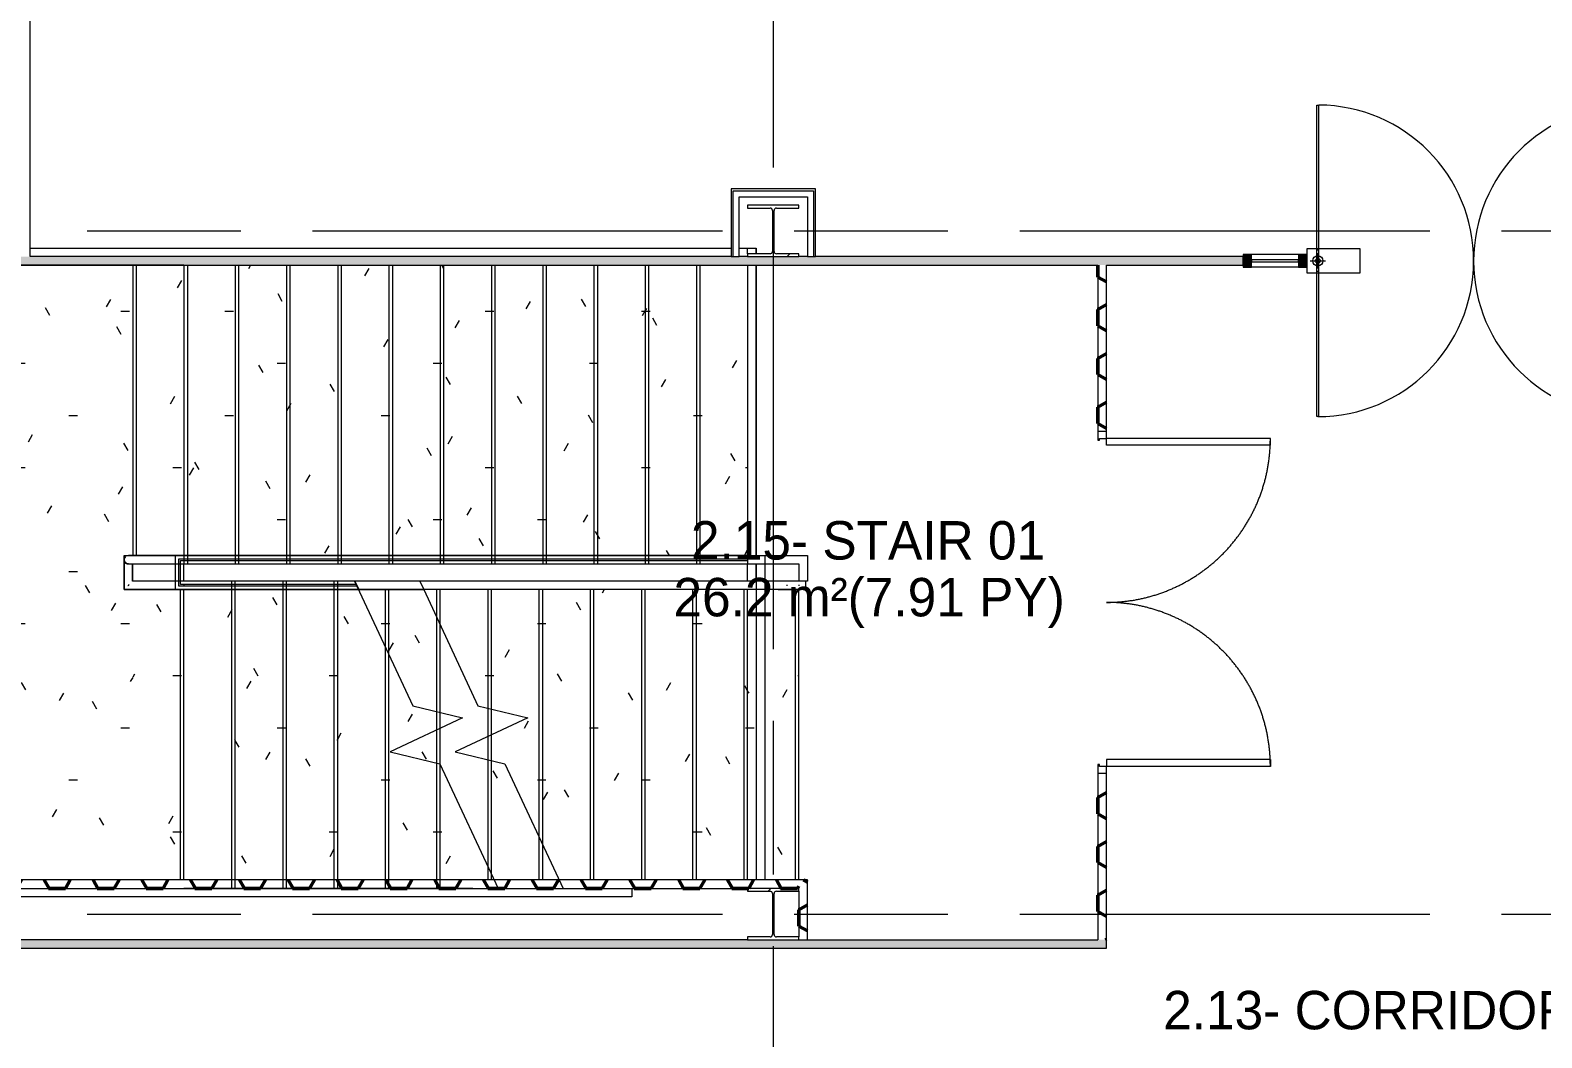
# Model space of a CAD drawing. Header units: millimetres. Extents: x -76261 to 649593, y -304265 to 60256.
# Drawn here: x 85350 to 94199, y -11324 to -5425 of the extents above; entities that cross this region are included whole.
import ezdxf

# ---------------------------------------------------------------- set-up
doc = ezdxf.new("R2010")
doc.units = ezdxf.units.MM
doc.header["$LTSCALE"] = 2000
doc.header["$MEASUREMENT"] = 0
for name, pattern in [('Centre', [6.9, 4, -0.7, 1.5, -0.7]), ('Dash', [6, 3, -3]), ('Hidden 1_0mm', [1.6, 1, -0.6]), ('Overhead', [3.96875, 2.38125, -1.5875])]:
    doc.linetypes.add(name, pattern=pattern)
doc.layers.get('0').update_dxf_attribs({"linetype": 'CONTINUOUS'})
for name, color, linetype, lineweight in [('A-AREA-IDEN', 8, 'CONTINUOUS', 15), ('A-DETL-GENF', 8, 'CONTINUOUS', 15), ('A-DETL-GENF-HDLN', 8, 'Dash', 15), ('A-DETL-MBND', 8, 'CONTINUOUS', 15), ('A-DOOR', 8, 'CONTINUOUS', 15), ('A-FLOR', 8, 'CONTINUOUS', 15), ('A-FLOR-HRAL', 8, 'CONTINUOUS', 15), ('A-FLOR-HRAL-MBND', 8, 'Overhead', 15), ('A-GENM', 8, 'CONTINUOUS', 15), ('A-GLAZ-CURT', 8, 'CONTINUOUS', 15), ('A-GLAZ-CWMG', 8, 'CONTINUOUS', 15), ('A-WALL', 8, 'CONTINUOUS', 15), ('A-WALL-PATT', 8, 'CONTINUOUS', 50), ('I-WALL', 8, 'CONTINUOUS', 15), ('S-COLS', 8, 'CONTINUOUS', 15), ('S-GRID', 14, 'CONTINUOUS', 15), ('S-STRS', 8, 'CONTINUOUS', 15), ('S-STRS-MBND', 8, 'Hidden 1_0mm', 15)]:
    doc.layers.add(name, color=color, linetype=linetype, lineweight=lineweight)
doc.styles.add('.VnArial Narrow_B', font='Vnarianb_0.ttf', dxfattribs={"height": 225})
pattern_1 = [(0, (150192.53, 42001.64), (1219.2, 304.8), [50.292, -864.108, 50.292, -864.108, -4876.8]), (0, (150192.53, 42001.64), (1219.2, 304.8), [-1828.8, 50.292, -1778.508, 50.292, -864.108, -2133.6]), (0, (150192.53, 42001.64), (1219.2, 304.8), [-4572, 50.292, -559.308, 50.292, -1473.708]), (120, (150649.73, 42154.04), (-873.5645, 903.4582), [50.292, -864.108, 50.292, -864.108, -4876.8]), (120, (150649.73, 42154.04), (-873.5645, 903.4582), [-1828.8, 50.292, -1778.508, 50.292, -864.108, -2133.6]), (120, (150649.73, 42154.04), (-873.5645, 903.4582), [-4572, 50.292, -559.308, 50.292, -1473.708]), (240, (150802.13, 42763.64), (-345.6355, -1208.2582), [50.292, -864.108, 50.292, -864.108, -4876.8]), (240, (150802.13, 42763.64), (-345.6355, -1208.2582), [-1828.8, 50.292, -1778.508, 50.292, -864.108, -2133.6]), (240, (150802.13, 42763.64), (-345.6355, -1208.2582), [-4572, 50.292, -559.308, 50.292, -1473.708])]

# ---------------------------------------------------------------- blocks, each defined once
blk = doc.blocks.new('AD_UK Beams-Column - SC1-300_300_10_16-V28-2nd FLOOR PLAN')
at = {"layer": 'S-COLS'}
h = blk.add_hatch(dxfattribs=at)
h.set_pattern_fill('FP_68', color=256, style=0, pattern_type=2)
h.set_pattern_definition([(45, (60492.53, 52601.64), (-371.231, 371.231), []), (45, (60492.53, 53164.14), (-371.231, 371.231), [])])
h.paths.add_polyline_path([(-150, -150), (150, -150), (150, -134), (19, -134), (9.1, -129.9), (5, -120), (5, 120), (9.1, 129.9), (19, 134), (150, 134), (150, 150), (-150, 150), (-150, 134), (-19, 134), (-9.1, 129.9), (-5, 120), (-5, -120), (-9.1, -129.9), (-19, -134), (-150, -134)], flags=0)
for p, q in [((150, 150), (-150, 150)), ((-150, 150), (-150, 134)), ((-150, 134), (-19, 134)), ((-5, 120), (-5, -120)), ((5, -120), (5, 120)), ((19, 134), (150, 134)), ((150, 134), (150, 150)), ((-19, -134), (-150, -134)), ((-150, -134), (-150, -150)), ((-150, -150), (150, -150)), ((150, -134), (19, -134)), ((150, -150), (150, -134))]:
    blk.add_line(p, q, dxfattribs=at)
for centre, start, end in [((-19, 120), 0, 90), ((19, 120), 90, 180), ((-19, -120), 270, 0), ((19, -120), 180, 270)]:
    blk.add_arc(centre, 14, start, end, dxfattribs=at)
blk = doc.blocks.new('AD_UK Beams-Column - SC1-300_300_10_16-V29-2nd FLOOR PLAN')
at = {"layer": 'S-COLS'}
h = blk.add_hatch(dxfattribs=at)
h.set_pattern_fill('FP_69', color=256, style=0, pattern_type=2)
h.set_pattern_definition([(45, (60492.53, 48601.64), (-371.231, 371.231), []), (45, (60492.53, 49164.14), (-371.231, 371.231), [])])
h.paths.add_polyline_path([(-150, -150), (150, -150), (150, -134), (19, -134), (9.1, -129.9), (5, -120), (5, 120), (9.1, 129.9), (19, 134), (150, 134), (150, 150), (-150, 150), (-150, 134), (-19, 134), (-9.1, 129.9), (-5, 120), (-5, -120), (-9.1, -129.9), (-19, -134), (-150, -134)], flags=0)
for p, q in [((150, 150), (-150, 150)), ((-150, 150), (-150, 134)), ((-150, 134), (-19, 134)), ((-5, 120), (-5, -120)), ((5, -120), (5, 120)), ((19, 134), (150, 134)), ((150, 134), (150, 150)), ((-19, -134), (-150, -134)), ((-150, -134), (-150, -150)), ((-150, -150), (150, -150)), ((150, -134), (19, -134)), ((150, -150), (150, -134))]:
    blk.add_line(p, q, dxfattribs=at)
for centre, start, end in [((-19, 120), 0, 90), ((19, 120), 90, 180), ((-19, -120), 270, 0), ((19, -120), 180, 270)]:
    blk.add_arc(centre, 14, start, end, dxfattribs=at)
blk = doc.blocks.new('LS-Office-S_rvt-1-2nd FLOOR PLAN')
at = {"layer": 'A-FLOR'}
for p, q in [((-64842.5, -48701.6), (-60739.5, -48701.6)), ((-60692.5, -48701.6), (-60592.5, -48701.6)), ((-60592.5, -48701.6), (-60592.5, -48735.6)), ((-60592.5, -48801.6), (-60592.5, -50501.2)), ((-60592.5, -50551.2), (-60592.5, -50651.6)), ((-61319.8, -52451.6), (-61319.8, -52501.6)), ((-61319.8, -52501.6), (-65692.5, -52501.6))]:
    blk.add_line(p, q, dxfattribs=at)
for name, p in [('AD_UK Beams-Column - SC1-300_300_10_16-V29-2nd FLOOR PLAN', (-60492.5, -48601.6)), ('AD_UK Beams-Column - SC1-300_300_10_16-V28-2nd FLOOR PLAN', (-60492.5, -52601.6))]:
    blk.add_blockref(name, p)
blk = doc.blocks.new('Top Rail Type - Top Rail_Internal_-10633608-2nd FLOOR PLAN')
at = {"layer": 'A-FLOR-HRAL'}
for p, q in [((-64292.9, -50526.2), (-64292.9, -50702)), ((-60935.6, -50501.2), (-64267.9, -50501.2)), ((-60642.5, -50501.2), (-60935.6, -50501.2)), ((-60642.5, -50523.9), (-60642.5, -50528.6)), ((-64267.9, -50551.2), (-60935.6, -50551.2)), ((-64242.9, -50652), (-64242.9, -50551.2)), ((-60935.6, -50551.2), (-60642.5, -50551.2)), ((-64292.9, -50702), (-63949.5, -50702)), ((-63949.5, -50652), (-64242.9, -50652)), ((-62562, -50652), (-63949.5, -50652)), ((-63949.5, -50702), (-62538.7, -50702))]:
    blk.add_line(p, q, dxfattribs=at)
at = {"layer": 'A-FLOR-HRAL', "flags": 128}
for points in [[(-64285.6, -50508.6), (-64289.6, -50513.7), (-64292.1, -50519.8), (-64292.9, -50526.2)], [(-64267.9, -50551.2), (-64274.4, -50550.4), (-64280.4, -50547.9), (-64285.6, -50543.9), (-64289.6, -50538.7), (-64292.1, -50532.7), (-64292.9, -50526.2), (-64292.1, -50519.8), (-64289.6, -50513.7), (-64285.6, -50508.6)], [(-64292.9, -50526.2), (-64292.1, -50532.7), (-64289.6, -50538.7), (-64285.6, -50543.9), (-64280.4, -50547.9), (-64274.4, -50550.4), (-64267.9, -50551.2)]]:
    blk.add_lwpolyline(points, dxfattribs=at)
at = {"layer": 'A-FLOR-HRAL'}
blk.add_open_spline([(-60942.5, -50528.2), (-60942.5, -50527.6), (-60942.5, -50526.2), (-60942.5, -50524.9), (-60942.5, -50524.2)], degree=3, dxfattribs=at)
for points, knots in [([(-64264.2, -50673.3), (-64264.3, -50673.4), (-64265, -50674.1), (-64266.3, -50675.4), (-64267.9, -50677), (-64269.2, -50678.4), (-64270, -50679.1), (-64270.3, -50679.4)], [0.45204713, 0.45204713, 0.45204713, 0.45204713, 0.45833333, 0.47916667, 0.5, 0.52083333, 0.5298173, 0.5298173, 0.5298173, 0.5298173]), ([(-63942.6, -50673.3), (-63942.6, -50674.5), (-63942.5, -50676.5), (-63942.5, -50678.4), (-63942.6, -50679)], [0.45204713, 0.45204713, 0.45204713, 0.45204713, 0.5, 0.52556813, 0.52556813, 0.52556813, 0.52556813])]:
    blk.add_open_spline(points, degree=3, knots=knots, dxfattribs=at)
blk = doc.blocks.new('Top Rail Type - Top Rail_Internal_-V3-2nd FLOOR PLAN')
at = {"layer": 'A-FLOR-HRAL'}
for p, q in [((-64292.9, -50501.2), (-60942.5, -50501.2)), ((-64292.9, -50702), (-64292.9, -50501.2)), ((-60942.5, -50501.2), (-60292.1, -50501.2)), ((-60292.1, -50501.2), (-60292.1, -50651.6)), ((-64242.9, -50551.2), (-60942.5, -50551.2)), ((-64242.9, -50652), (-64242.9, -50551.2)), ((-60942.5, -50551.2), (-60342.1, -50551.2)), ((-60342.1, -50551.2), (-60342.1, -50651.6)), ((-63942.5, -50702), (-64292.9, -50702)), ((-63942.5, -50652), (-64242.9, -50652)), ((-62562, -50652), (-63942.5, -50652)), ((-62538.7, -50702), (-63942.5, -50702)), ((-60292.1, -50651.6), (-60342.1, -50651.6))]:
    blk.add_line(p, q, dxfattribs=at)
blk = doc.blocks.new('Railing - Railing-10634805-2nd FLOOR PLAN')
at = {"layer": 'A-FLOR-HRAL-MBND'}
for p, q in [((-63972.4, -50521.7), (-60942.5, -50521.7)), ((-63972.4, -50681.5), (-63972.4, -50521.7)), ((-63972.4, -50521.7), (-60942.5, -50521.7)), ((-63972.4, -50681.5), (-63972.4, -50521.7)), ((-63972.4, -50521.7), (-60942.5, -50521.7)), ((-63972.4, -50681.5), (-63972.4, -50521.7)), ((-63972.4, -50521.7), (-60942.5, -50521.7)), ((-63972.4, -50681.5), (-63972.4, -50521.7)), ((-60942.5, -50521.7), (-60642.5, -50521.7)), ((-60942.5, -50521.7), (-60642.5, -50521.7)), ((-60942.5, -50521.7), (-60642.5, -50521.7)), ((-60942.5, -50521.7), (-60642.5, -50521.7)), ((-60642.5, -50521.7), (-60642.5, -50530.7)), ((-60642.5, -50521.7), (-60642.5, -50530.7)), ((-60642.5, -50521.7), (-60642.5, -50530.7)), ((-60642.5, -50521.7), (-60642.5, -50530.7)), ((-63963.4, -50530.7), (-60942.5, -50530.7)), ((-63963.4, -50672.5), (-63963.4, -50530.7)), ((-63963.4, -50530.7), (-60942.5, -50530.7)), ((-63963.4, -50672.5), (-63963.4, -50530.7)), ((-63963.4, -50530.7), (-60942.5, -50530.7)), ((-63963.4, -50672.5), (-63963.4, -50530.7)), ((-63963.4, -50530.7), (-60942.5, -50530.7)), ((-63963.4, -50672.5), (-63963.4, -50530.7)), ((-60942.5, -50530.7), (-60642.5, -50530.7)), ((-60942.5, -50530.7), (-60642.5, -50530.7)), ((-60942.5, -50530.7), (-60642.5, -50530.7)), ((-60942.5, -50530.7), (-60642.5, -50530.7)), ((-63642.5, -50681.5), (-63972.4, -50681.5)), ((-63642.5, -50681.5), (-63972.4, -50681.5)), ((-63642.5, -50681.5), (-63972.4, -50681.5)), ((-63642.5, -50681.5), (-63972.4, -50681.5)), ((-63642.5, -50672.5), (-63963.4, -50672.5)), ((-63642.5, -50672.5), (-63963.4, -50672.5)), ((-63642.5, -50672.5), (-63963.4, -50672.5)), ((-63642.5, -50672.5), (-63963.4, -50672.5)), ((-62933.5, -50672.5), (-63642.5, -50672.5)), ((-62933.5, -50672.5), (-63642.5, -50672.5)), ((-62933.5, -50672.5), (-63642.5, -50672.5)), ((-62933.5, -50672.5), (-63642.5, -50672.5)), ((-62929.3, -50681.5), (-63642.5, -50681.5)), ((-62929.3, -50681.5), (-63642.5, -50681.5)), ((-62929.3, -50681.5), (-63642.5, -50681.5)), ((-62929.3, -50681.5), (-63642.5, -50681.5))]:
    blk.add_line(p, q, dxfattribs=at)
blk = doc.blocks.new('Top Rail Type - Top Rail_Internal_-10634832-2nd FLOOR PLAN')
at = {"layer": 'A-FLOR-HRAL'}
for p, q in [((-60342.5, -50652), (-60462.9, -50652)), ((-60462.9, -50702), (-60342.5, -50702))]:
    blk.add_line(p, q, dxfattribs=at)
at = {"layer": 'A-FLOR-HRAL', "flags": 128}
for points in [[(-60410.8, -50679.6), (-60410.8, -50674.4), (-60411.1, -50673.3)], [(-60342.5, -50673.3), (-60342.5, -50677), (-60342.5, -50679.1)]]:
    blk.add_lwpolyline(points, dxfattribs=at)
blk = doc.blocks.new('Top Rail Type - Top Rail_Internal_-V6-2nd FLOOR PLAN')
at = {"layer": 'A-FLOR-HRAL'}
for p, q in [((-63992.9, -50501.2), (-60942.5, -50501.2)), ((-63992.9, -50702), (-63992.9, -50501.2)), ((-60942.5, -50501.2), (-60542.1, -50501.2)), ((-60542.1, -50501.2), (-60542.1, -52401.6)), ((-63942.9, -50551.2), (-60942.5, -50551.2)), ((-63942.9, -50652), (-63942.9, -50551.2)), ((-60942.5, -50551.2), (-60592.1, -50551.2)), ((-60592.1, -50551.2), (-60592.1, -52401.6)), ((-63642.5, -50702), (-63992.9, -50702)), ((-63642.5, -50652), (-63942.9, -50652)), ((-62943, -50652), (-63642.5, -50652)), ((-62919.7, -50702), (-63642.5, -50702)), ((-62943, -50652), (-62919.7, -50702)), ((-62562, -50652), (-62538.7, -50702)), ((-60302.5, -50652), (-62562, -50652)), ((-60302.5, -50702), (-62538.7, -50702)), ((-60302.5, -50702), (-60302.5, -50652)), ((-60542.1, -52401.6), (-60592.1, -52401.6))]:
    blk.add_line(p, q, dxfattribs=at)
blk = doc.blocks.new('System Panel - Glazed-10752186-2nd FLOOR PLAN')
at = {"layer": 'A-GLAZ-CURT'}
for p, q in [((137.5, 5.2), (-137.5, 5.2)), ((-137.5, 5.2), (-137.5, -5.2)), ((137.5, -5.2), (137.5, 5.2)), ((-137.5, -5.2), (137.5, -5.2))]:
    blk.add_line(p, q, dxfattribs=at)
blk = doc.blocks.new('Family1 - 2000X1500-10848088-2nd FLOOR PLAN')
at = {"layer": 'A-DETL-GENF'}
for p, q in [((-917, 912), (-907, 912)), ((-917, -912), (-917, 912)), ((-907, -912), (-907, 912)), ((917, 912), (907, 912)), ((907, -912), (907, 912)), ((917, -912), (917, 912)), ((-975, 73), (-667, 73)), ((-975, -73), (-975, 73)), ((-957, 0), (-867, 0)), ((-907, 63), (-917, 63)), ((-912, -45), (-912, 45)), ((-667, 73), (-667, -73)), ((975, 73), (667, 73)), ((667, 73), (667, -73)), ((957, 0), (867, 0)), ((907, 63), (917, 63)), ((912, -45), (912, 45)), ((975, -73), (975, 73)), ((-667, -73), (-975, -73)), ((-907, -63), (-917, -63)), ((667, -73), (975, -73)), ((907, -63), (917, -63)), ((-912, -912), (-917, -912)), ((912, -912), (917, -912))]:
    blk.add_line(p, q, dxfattribs=at)
for centre, radius in [((-912, 0), 30), ((-912, 0), 15), ((912, 0), 30), ((912, 0), 15)]:
    blk.add_circle(centre, radius, dxfattribs=at)
for centre, start, end in [((-912, 0), 270, 89.68588), ((912, 0), 90.31412, 270)]:
    blk.add_arc(centre, 912, start, end, dxfattribs=at)
blk = doc.blocks.new('Rectangular Mullion - 52X100-10848087-2nd FLOOR PLAN')
at = {"layer": 'A-GLAZ-CWMG'}
for p, q in [((-57417.5, -48739.1), (-57692.5, -48739.1)), ((-57417.5, -48814.1), (-57692.5, -48814.1))]:
    blk.add_line(p, q, dxfattribs=at)
blk = doc.blocks.new('Rectangular Mullion - 52X100-10752126-2nd FLOOR PLAN')
at = {"layer": 'A-GLAZ-CWMG'}
blk.add_hatch(color=256, dxfattribs=at).paths.add_polyline_path([(-50, 37.5), (-50, -37.5), (0, -37.5), (0, 37.5)], flags=0)
for p, q in [((0, 37.5), (-50, 37.5)), ((-50, 37.5), (-50, -37.5)), ((0, -37.5), (0, 37.5)), ((-50, -37.5), (0, -37.5))]:
    blk.add_line(p, q, dxfattribs=at)
blk = doc.blocks.new('Rectangular Mullion - 52X100-10752111-2nd FLOOR PLAN')
at = {"layer": 'A-GLAZ-CWMG'}
blk.add_hatch(color=256, dxfattribs=at).paths.add_polyline_path([(25, 37.5), (25, -37.5), (-25, -37.5), (-25, 37.5)], flags=0)
for p, q in [((-25, 37.5), (25, 37.5)), ((-25, -37.5), (-25, 37.5)), ((25, 37.5), (25, -37.5)), ((25, -37.5), (-25, -37.5))]:
    blk.add_line(p, q, dxfattribs=at)
blk = doc.blocks.new('SD-2 CANH - FSD 2000X2200-10965636-2nd FLOOR PLAN')
at = {"layer": 'A-DETL-GENF'}
for p, q in [((-681, 985), (-721, 985)), ((-721, 985), (-721, 25)), ((-681, 985), (-681, 25)), ((1159, 985), (1199, 985)), ((1159, 985), (1159, 25)), ((1199, 985), (1199, 25)), ((-681, 25), (-721, 25)), ((1159, 25), (1199, 25))]:
    blk.add_line(p, q, dxfattribs=at)
at = {"layer": 'A-DETL-GENF-HDLN'}
for centre, start, end in [((-721, 25), 0, 90), ((1199, 25), 90, 180)]:
    blk.add_arc(centre, 960, start, end, dxfattribs=at)
at = {"layer": 'A-DOOR'}
for p, q in [((-721, 25), (-761, 25)), ((-761, 25), (-761, -25)), ((-721, -15), (-721, 25)), ((1239, 25), (1199, 25)), ((1199, 25), (1199, -15)), ((1239, -25), (1239, 25)), ((-761, -25), (-711, -25)), ((-711, -15), (-721, -15)), ((-711, -25), (-711, -15)), ((1199, -15), (1189, -15)), ((1189, -15), (1189, -25)), ((1189, -25), (1239, -25))]:
    blk.add_line(p, q, dxfattribs=at)
at = {"layer": 'A-GENM'}
for p, q in [((-681, 25), (-721, 25)), ((1159, 25), (1199, 25))]:
    blk.add_line(p, q, dxfattribs=at)
blk = doc.blocks.new('Xrexf_Office')
at = {"layer": 'A-WALL-PATT'}
h = blk.add_hatch(dxfattribs=at)
h.set_pattern_fill('FP_15', color=256, style=0, pattern_type=2)
h.set_pattern_definition([(2e-13, (87780, -6800), (142.875, 82.489), [95.25, -190.5]), (120, (87780, -6800), (-142.8751, 82.4889), [95.25, -190.5]), (60, (87780, -6800), (-7e-05, 164.9779), [0, -190.5, 95.25, 0])])
h.paths.add_polyline_path([(95450, -6800), (95610, -6800), (95610, -6750), (95150, -6750), (95150, -6800)], flags=0)
h.paths.add_polyline_path([(92450, -6800), (92450, -6750), (79950, -6750), (79950, -6800), (91650, -6800)], flags=0)
h = blk.add_hatch(dxfattribs=at)
h.set_pattern_fill('FP_18', color=256, style=0, pattern_type=2)
h.set_pattern_definition([(270, (91600, -8775), (82.489, -142.875), [95.25, -190.5]), (30, (91600, -8775), (82.489, 142.875), [95.25, -190.5]), (330, (91600, -8775), (164.978, 7e-05), [0, -190.5, 95.25, 0])])
h.paths.add_polyline_path([(91650, -10750), (91650, -9775), (91600, -9775), (91600, -10750), (91625, -10750)], flags=0)
h.paths.add_polyline_path([(91625, -7775), (91650, -7775), (91650, -6800), (91600, -6800), (91600, -7775), (91610, -7775)], flags=0)
h = blk.add_hatch(dxfattribs=at)
h.set_pattern_fill('FP_42', color=256, style=0, pattern_type=2)
h.set_pattern_definition([(2e-13, (87175, -10450), (142.875, 82.489), [95.25, -190.5]), (120, (87175, -10450), (-142.875, 82.489), [95.25, -190.5]), (60, (87175, -10450), (-7e-05, 164.978), [0, -190.5, 95.25, 0])])
h.paths.add_polyline_path([(89681, -10450), (89850, -10450), (89850, -10400), (84500, -10400), (84500, -10450), (89613.7, -10450)], flags=0)
h = blk.add_hatch(dxfattribs=at)
h.set_pattern_fill('FP_41', color=256, style=0, pattern_type=2)
h.set_pattern_definition([(270, (89850, -10575), (82.49, -142.875), [95.25, -190.5]), (30, (89850, -10575), (82.49, 142.875), [95.25, -190.5]), (330, (89850, -10575), (164.978, 7e-05), [0, -190.5, 95.25, 0])])
h.paths.add_polyline_path([(89850, -10750), (89900, -10750), (89900, -10400), (89850, -10400), (89850, -10734)], flags=0)
h = blk.add_hatch(dxfattribs=at)
h.set_pattern_fill('FP_17', color=256, style=0, pattern_type=2)
h.set_pattern_definition([(180, (85800, -10750), (-142.875, -82.489), [95.25, -190.5]), (300, (85800, -10750), (142.8751, -82.4889), [95.25, -190.5]), (240, (85800, -10750), (7e-05, -164.9779), [0, -190.5, 95.25, 0])])
h.paths.add_polyline_path([(91650, -10800), (91650, -10750), (83625, -10750), (83625, -10800), (90940.8, -10800)], flags=0)
h.paths.add_polyline_path([(81625, -10800), (81625, -10750), (81150, -10750), (81150, -10800)], flags=0)
h.paths.add_polyline_path([(79950, -10800), (80150, -10800), (80150, -10750), (79950, -10750), (79950, -10775)], flags=0)
at = {"layer": 'S-STRS'}
h = blk.add_hatch(dxfattribs=at)
h.set_pattern_fill('FP_11', color=256, style=0, pattern_type=2)
h.set_pattern_definition(pattern_1)
h.paths.add_polyline_path([(84508.3, -10400), (85950, -10400), (85949.6, -8700.4), (85899.6, -8699.5), (85899.6, -8499.6), (85950, -8499.6), (85950, -6800), (84500, -6800), (84500, -10400)], flags=0)
h = blk.add_hatch(dxfattribs=at)
h.set_pattern_fill('FP_11', color=256, style=0, pattern_type=2)
h.set_pattern_definition(pattern_1)
h.paths.add_polyline_path([(85950, -8499.6), (86250, -8499.6), (86250, -6800), (85950, -6800), (85950, -8496.3)], flags=0)
h = blk.add_hatch(dxfattribs=at)
h.set_pattern_fill('FP_11', color=256, style=0, pattern_type=2)
h.set_pattern_definition(pattern_1)
h.paths.add_polyline_path([(86250, -8499.6), (86550, -8499.6), (86550, -6800), (86250, -6800), (86250, -8456.8)], flags=0)
h = blk.add_hatch(dxfattribs=at)
h.set_pattern_fill('FP_11', color=256, style=0, pattern_type=2)
h.set_pattern_definition(pattern_1)
h.paths.add_polyline_path([(86850, -8499.6), (86850, -6800), (86550, -6800), (86550, -8499.6)], flags=0)
h = blk.add_hatch(dxfattribs=at)
h.set_pattern_fill('FP_11', color=256, style=0, pattern_type=2)
h.set_pattern_definition(pattern_1)
h.paths.add_polyline_path([(86850, -8499.6), (87150, -8499.6), (87150, -6800), (86850, -6800), (86850, -8377.8)], flags=0)
h = blk.add_hatch(dxfattribs=at)
h.set_pattern_fill('FP_12', color=256, style=0, pattern_type=2)
h.set_pattern_definition(pattern_1)
h.paths.add_polyline_path([(87450, -8499.6), (87450, -6800), (87150, -6800), (87150, -8499.6)], flags=0)
h = blk.add_hatch(dxfattribs=at)
h.set_pattern_fill('FP_11', color=256, style=0, pattern_type=2)
h.set_pattern_definition(pattern_1)
h.paths.add_polyline_path([(87750, -8550), (87750, -8549.6), (87623.1, -8550)], flags=0)
h.paths.add_polyline_path([(87450, -8499.6), (87750, -8499.6), (87750, -6800), (87450, -6800), (87450, -8298.8)], flags=0)
h = blk.add_hatch(dxfattribs=at)
h.set_pattern_fill('FP_11', color=256, style=0, pattern_type=2)
h.set_pattern_definition(pattern_1)
h.paths.add_polyline_path([(88050, -8550), (88050, -8549.6), (87954.9, -8550)], flags=0)
h.paths.add_polyline_path([(87750, -8499.6), (88050, -8499.6), (88050, -6800), (87750, -6800), (87750, -8390)], flags=0)
h = blk.add_hatch(dxfattribs=at)
h.set_pattern_fill('FP_11', color=256, style=0, pattern_type=2)
h.set_pattern_definition(pattern_1)
h.paths.add_polyline_path([(88350, -8499.6), (88350, -6800), (88050, -6800), (88050, -8499.6), (88286.6, -8499.6)], flags=0)
h = blk.add_hatch(dxfattribs=at)
h.set_pattern_fill('FP_11', color=256, style=0, pattern_type=2)
h.set_pattern_definition(pattern_1)
h.paths.add_polyline_path([(88350, -8499.6), (88650, -8499.6), (88650, -6800), (88350, -6800), (88350, -8390)], flags=0)
h = blk.add_hatch(dxfattribs=at)
h.set_pattern_fill('FP_11', color=256, style=0, pattern_type=2)
h.set_pattern_definition(pattern_1)
h.paths.add_polyline_path([(88650, -8499.6), (88950, -8499.6), (88950, -6800), (88650, -6800), (88650, -8390)], flags=0)
h = blk.add_hatch(dxfattribs=at)
h.set_pattern_fill('FP_11', color=256, style=0, pattern_type=2)
h.set_pattern_definition(pattern_1)
h.paths.add_polyline_path([(88950.2, -8499.6), (89250, -8499.6), (89250, -6800), (88950, -6800), (88950, -8499.6)], flags=0)
h = blk.add_hatch(dxfattribs=at)
h.set_pattern_fill('FP_11', color=256, style=0, pattern_type=2)
h.set_pattern_definition(pattern_1)
h.paths.add_polyline_path([(89256.9, -8499.6), (89550, -8499.6), (89550, -6800), (89250, -6800), (89250, -8499.6), (89255.1, -8499.6)], flags=0)
h = blk.add_hatch(dxfattribs=at)
h.set_pattern_fill('FP_14', color=256, style=0, pattern_type=2)
h.set_pattern_definition(pattern_1)
h.paths.add_polyline_path([(85950, -10400), (86250, -10400), (86250, -8700.4), (85950, -8700.4), (85950, -10362.5)], flags=0)
h.paths.add_polyline_path([(86250, -8650.4), (86250, -8650), (86244.9, -8650.4)], flags=0)
h = blk.add_hatch(dxfattribs=at)
h.set_pattern_fill('FP_14', color=256, style=0, pattern_type=2)
h.set_pattern_definition(pattern_1)
h.paths.add_polyline_path([(86250, -10400), (86550, -10400), (86550, -8700.4), (86250, -8700.4), (86250, -10362.5)], flags=0)
h.paths.add_polyline_path([(86550, -8650.4), (86550, -8650), (86296, -8650.4)], flags=0)
h = blk.add_hatch(dxfattribs=at)
h.set_pattern_fill('FP_14', color=256, style=0, pattern_type=2)
h.set_pattern_definition(pattern_1)
h.paths.add_polyline_path([(86850, -10400), (87150, -10400), (87150, -8700.4), (86850, -8700.4), (86850, -10362.5)], flags=0)
h.paths.add_polyline_path([(87150, -8650.4), (87150, -8650), (86959.5, -8650.4)], flags=0)
h = blk.add_hatch(dxfattribs=at)
h.set_pattern_fill('FP_11', color=256, style=0, pattern_type=2)
h.set_pattern_definition(pattern_1)
h.paths.add_polyline_path([(88050, -9700.7), (88050, -9550), (87837.6, -9649.1)], flags=0)
h.paths.add_polyline_path([(88050, -9399.3), (88050, -8700.4), (87750, -8700.4), (87750, -8906.6), (87970.8, -9380.1)], flags=0)
h.paths.add_polyline_path([(88050, -8650.4), (88050, -8650), (88049.5, -8650.4)], flags=0)
h = blk.add_hatch(dxfattribs=at)
h.set_pattern_fill('FP_11', color=256, style=0, pattern_type=2)
h.set_pattern_definition(pattern_1)
h.paths.add_polyline_path([(88591.6, -10400), (88650, -10400), (88650, -8700.4), (88350, -8700.4), (88350, -10193.4), (88446.4, -10400)], flags=0)
h.paths.add_polyline_path([(88650, -8650.4), (88650, -8650), (88649.9, -8650.4)], flags=0)
h = blk.add_hatch(dxfattribs=at)
h.set_pattern_fill('FP_14', color=256, style=0, pattern_type=2)
h.set_pattern_definition(pattern_1)
h.paths.add_polyline_path([(86550, -10400), (86850, -10400), (86850, -8700.4), (86550, -8700.4), (86550, -10362.5)], flags=0)
h = blk.add_hatch(dxfattribs=at)
h.set_pattern_fill('FP_13', color=256, style=0, pattern_type=2)
h.set_pattern_definition(pattern_1)
h.paths.add_polyline_path([(87150, -10400), (87450, -10400), (87450, -8700.4), (87150, -8700.4), (87150, -10362.5)], flags=0)
h = blk.add_hatch(dxfattribs=at)
h.set_pattern_fill('FP_13', color=256, style=0, pattern_type=2)
h.set_pattern_definition(pattern_1)
h.paths.add_polyline_path([(87450, -10400), (87750, -10400), (87750, -8906.6), (87653.8, -8700.4), (87450, -8700.4), (87450, -10362.5)], flags=0)
h = blk.add_hatch(dxfattribs=at)
h.set_pattern_fill('FP_11', color=256, style=0, pattern_type=2)
h.set_pattern_definition(pattern_1)
h.paths.add_polyline_path([(88350, -10193.4), (88350, -8700.4), (88050, -8700.4), (88050, -9399.3), (88262.4, -9450.9), (88050, -9550), (88050, -9700.7), (88129.2, -9719.9), (88286.6, -10057.4)], flags=0)
h = blk.add_hatch(dxfattribs=at)
h.set_pattern_fill('FP_11', color=256, style=0, pattern_type=2)
h.set_pattern_definition(pattern_1)
h.paths.add_polyline_path([(88650, -10400), (88950, -10400), (88950, -8700.4), (88650, -8700.4), (88650, -10362.5)], flags=0)
h = blk.add_hatch(dxfattribs=at)
h.set_pattern_fill('FP_11', color=256, style=0, pattern_type=2)
h.set_pattern_definition(pattern_1)
h.paths.add_polyline_path([(88950, -10400), (89250, -10400), (89250, -8700.4), (88950, -8700.4), (88950, -10362.5)], flags=0)
h = blk.add_hatch(dxfattribs=at)
h.set_pattern_fill('FP_11', color=256, style=0, pattern_type=2)
h.set_pattern_definition(pattern_1)
h.paths.add_polyline_path([(89250, -10400), (89550, -10400), (89550, -8700.4), (89250, -8700.4), (89250, -10362.5)], flags=0)
h = blk.add_hatch(dxfattribs=at)
h.set_pattern_fill('FP_11', color=256, style=0, pattern_type=2)
h.set_pattern_definition(pattern_1)
h.paths.add_polyline_path([(89613.7, -10400), (89850, -10400), (89850, -8700.4), (89550, -8700.4), (89550, -10400)], flags=0)
h = blk.add_hatch(dxfattribs=at)
h.set_pattern_fill('FP_13', color=256, style=0, pattern_type=2)
h.set_pattern_definition(pattern_1)
h.paths.add_polyline_path([(88050, -10400), (88050, -9700.7), (87837.6, -9649.1), (88050, -9550), (88050, -9399.3), (87970.8, -9380.1), (87750, -8906.6), (87750, -10400)], flags=0)
h = blk.add_hatch(dxfattribs=at)
h.set_pattern_fill('FP_13', color=256, style=0, pattern_type=2)
h.set_pattern_definition(pattern_1)
h.paths.add_polyline_path([(88286.6, -10400), (88350, -10400), (88350, -10193.4), (88129.2, -9719.9), (88050, -9700.7), (88050, -10400)], flags=0)
h.paths.add_polyline_path([(88050, -9550), (88262.4, -9450.9), (88050, -9399.3), (88050, -9450.9)], flags=0)
at = {"layer": 'A-DETL-MBND'}
for p, q in [((89550, -6734), (89550, -6700)), ((89597, -6700), (89597, -6734)), ((89597, -6800), (89597, -8499.6)), ((89550, -8650), (89550, -8550)), ((89597, -8549.6), (89597, -8650))]:
    blk.add_line(p, q, dxfattribs=at)
at = {"layer": 'A-WALL'}
for p, q in [((89947, -6353), (89453, -6353)), ((89453, -6353), (89453, -6750)), ((89465, -6365), (89935, -6365)), ((89465, -6750), (89465, -6365)), ((89935, -6365), (89935, -6750)), ((89947, -6750), (89947, -6353)), ((89500, -6400), (89900, -6400)), ((89500, -6750), (89500, -6400)), ((89900, -6400), (89900, -6750)), ((89453, -6750), (89500, -6750)), ((89900, -6750), (89947, -6750))]:
    blk.add_line(p, q, dxfattribs=at)
at = {"layer": 'I-WALL'}
for p, q in [((85350, -6750), (85350, 400)), ((84500, -6800), (91600, -6800)), ((89453, -6750), (85350, -6750)), ((89550, -6750), (89500, -6750)), ((89900, -6750), (89850, -6750)), ((92450, -6750), (89947, -6750)), ((91600, -6800), (91600, -7775)), ((91650, -6800), (92450, -6800)), ((91650, -7775), (91650, -6800)), ((92450, -6800), (92450, -6750)), ((91600, -9775), (91600, -10750)), ((91650, -10800), (91650, -9775)), ((89900, -10400), (84500, -10400)), ((89900, -10750), (89900, -10400)), ((84500, -10450), (89550, -10450)), ((89850, -10466), (89850, -10734)), ((89550, -10750), (84500, -10750)), ((89850, -10750), (91600, -10750)), ((83625, -10800), (91650, -10800))]:
    blk.add_line(p, q, dxfattribs=at)
at = {"layer": 'S-GRID', "linetype": 'Centre', "ltscale": 0.3}
for p, q in [((89700, 5772), (89700, -18829.6)), ((58022.7, -6600), (98881.4, -6600)), ((58022.7, -10600), (98881.4, -10600))]:
    blk.add_line(p, q, dxfattribs=at)
at = {"layer": 'S-STRS'}
for p, q in [((85950, -6800), (85950, -8499.6)), ((85970, -6800), (85970, -8499.6)), ((86250, -6800), (86250, -8499.6)), ((86270, -6800), (86270, -8499.6)), ((86550, -6800), (86550, -8499.6)), ((86570, -6800), (86570, -8499.6)), ((86850, -6800), (86850, -8499.6)), ((86870, -6800), (86870, -8499.6)), ((87150, -6800), (87150, -8499.6)), ((87170, -6800), (87170, -8499.6)), ((87450, -6800), (87450, -8499.6)), ((87470, -6800), (87470, -8499.6)), ((87750, -6800), (87750, -8499.6)), ((87770, -6800), (87770, -8499.6)), ((88050, -6800), (88050, -8499.6)), ((88070, -6800), (88070, -8499.6)), ((88350, -6800), (88350, -8499.6)), ((88370, -6800), (88370, -8499.6)), ((88650, -6800), (88650, -8499.6)), ((88670, -6800), (88670, -8499.6)), ((88950, -6800), (88950, -8499.6)), ((88970, -6800), (88970, -8499.6)), ((89250, -6800), (89250, -8499.6)), ((89270, -6800), (89270, -8499.6)), ((89550, -6800), (89550, -8499.6)), ((85950, -8650), (85950, -8550)), ((85950, -8550), (86250, -8550)), ((86250, -8550), (86550, -8550)), ((86550, -8550), (86850, -8550)), ((86850, -8550), (87150, -8550)), ((87150, -8550), (87450, -8550)), ((87450, -8550), (87750, -8550)), ((87750, -8550), (88050, -8550)), ((88050, -8550), (88350, -8550)), ((88350, -8550), (88650, -8550)), ((88650, -8550), (88950, -8550)), ((88950, -8550), (89250, -8550)), ((89250, -8550), (89550, -8550)), ((86250, -8650), (85950, -8650)), ((86550, -8650), (86250, -8650)), ((86850, -8650), (86550, -8650)), ((87150, -8650), (86850, -8650)), ((87450, -8650), (87150, -8650)), ((87630.3, -8650), (87450, -8650)), ((87750, -8650), (87630.3, -8650)), ((88050, -8650), (87750, -8650)), ((88350, -8650), (88050, -8650)), ((88650, -8650), (88350, -8650)), ((88950, -8650), (88650, -8650)), ((89250, -8650), (88950, -8650)), ((89550, -8650), (89250, -8650)), ((89850, -8650), (89550, -8650)), ((86230, -10400), (86230, -8700.4)), ((86250, -10400), (86250, -8700.4)), ((86530, -10400), (86530, -8700.4)), ((86550, -10400), (86550, -8700.4)), ((86830, -10400), (86830, -8700.4)), ((86850, -10400), (86850, -8700.4)), ((87130, -10400), (87130, -8700.4)), ((87150, -10400), (87150, -8700.4)), ((87430, -10400), (87430, -8700.4)), ((87450, -10400), (87450, -8700.4)), ((87730, -8863.8), (87730, -8700.4)), ((87750, -8906.6), (87750, -8700.4)), ((88030, -9394.5), (88030, -8700.4)), ((88050, -9399.3), (88050, -8700.4)), ((88330, -10150.5), (88330, -8700.4)), ((88350, -10193.4), (88350, -8700.4)), ((88630, -10400), (88630, -8700.4)), ((88650, -10400), (88650, -8700.4)), ((88930, -10400), (88930, -8700.4)), ((88950, -10400), (88950, -8700.4)), ((89230, -10400), (89230, -8700.4)), ((89250, -10400), (89250, -8700.4)), ((89530, -10400), (89530, -8700.4)), ((89550, -10400), (89550, -8700.4)), ((89830, -10400), (89830, -8700.4)), ((89850, -10400), (89850, -8700.4)), ((87730, -10400), (87730, -8863.8)), ((87750, -10400), (87750, -8906.6)), ((88030, -9559.3), (88030, -9394.5)), ((88050, -9550), (88050, -9399.3)), ((88050, -9700.7), (88050, -9550)), ((88030, -9695.8), (88030, -9559.3)), ((88030, -10400), (88030, -9695.8)), ((88050, -10400), (88050, -9700.7)), ((88330, -10400), (88330, -10150.5)), ((88350, -10400), (88350, -10193.4))]:
    blk.add_line(p, q, dxfattribs=at)
at = {"layer": 'S-STRS-MBND'}
for p, q in [((86250, -6800), (84450, -6800)), ((86250, -6800), (86250, -8550)), ((86250, -6800), (89550, -6800)), ((86270, -6800), (86270, -8550)), ((86550, -6800), (86550, -8550)), ((86570, -6800), (86570, -8550)), ((86850, -6800), (86850, -8550)), ((86870, -6800), (86870, -8550)), ((87150, -6800), (87150, -8550)), ((87170, -6800), (87170, -8550)), ((87450, -6800), (87450, -8550)), ((87470, -6800), (87470, -8550)), ((87750, -6800), (87750, -8550)), ((87770, -6800), (87770, -8550)), ((88050, -6800), (88050, -8550)), ((88070, -6800), (88070, -8550)), ((88350, -6800), (88350, -8550)), ((88370, -6800), (88370, -8550)), ((88650, -6800), (88650, -8550)), ((88670, -6800), (88670, -8550)), ((88950, -6800), (88950, -8550)), ((88970, -6800), (88970, -8550)), ((89250, -6800), (89250, -8550)), ((89270, -6800), (89270, -8550)), ((89550, -6800), (89550, -8550)), ((86250, -8650), (86250, -8550)), ((86250, -8550), (89550, -8550)), ((87249.3, -8650), (86250, -8650)), ((86530, -10450), (86530, -8650)), ((86550, -10450), (86550, -8650)), ((86830, -10450), (86830, -8650)), ((86850, -10450), (86850, -8650)), ((87130, -10450), (87130, -8650)), ((87150, -10450), (87150, -8650)), ((87249.3, -8650), (87589.8, -9380.1)), ((87653.8, -8700.4), (87970.8, -9380.1)), ((87430, -10450), (87430, -9037.5)), ((87450, -10450), (87450, -9080.4)), ((87881.4, -9450.9), (87456.6, -9649.1)), ((87589.8, -9380.1), (87881.4, -9450.9)), ((87730, -9521.6), (87730, -9414.2)), ((87750, -9512.2), (87750, -9419)), ((88262.4, -9450.9), (87837.6, -9649.1)), ((87970.8, -9380.1), (88262.4, -9450.9)), ((87456.6, -9649.1), (87748.2, -9719.9)), ((87730, -10450), (87730, -9715.5)), ((87748.2, -9719.9), (88088.7, -10450)), ((87750, -10450), (87750, -9723.7)), ((87837.6, -9649.1), (88129.2, -9719.9)), ((88129.2, -9719.9), (88469.7, -10450)), ((88030, -10400), (88030, -10324.2)), ((88050, -10400), (88050, -10367.1)), ((84450, -10450), (86250, -10450)), ((87942, -10450), (86250, -10450))]:
    blk.add_line(p, q, dxfattribs=at)
blk.add_blockref('LS-Office-S_rvt-1-2nd FLOOR PLAN', (150192.5, 42001.6))
at = {"layer": 'A-DOOR', "rotation": 269.9999999999999}
blk.add_blockref('SD-2 CANH - FSD 2000X2200-10965636-2nd FLOOR PLAN', (91625, -8536), dxfattribs=at)
at = {"layer": 'A-FLOR-HRAL'}
for name in ['Top Rail Type - Top Rail_Internal_-10633608-2nd FLOOR PLAN', 'Top Rail Type - Top Rail_Internal_-V3-2nd FLOOR PLAN', 'Top Rail Type - Top Rail_Internal_-V6-2nd FLOOR PLAN', 'Railing - Railing-10634805-2nd FLOOR PLAN', 'Top Rail Type - Top Rail_Internal_-10634832-2nd FLOOR PLAN']:
    blk.add_blockref(name, (150192.5, 42001.6), dxfattribs=at)
at = {"layer": 'A-GLAZ-CURT'}
for name, p in [('Family1 - 2000X1500-10848088-2nd FLOOR PLAN', (93800, -6775)), ('System Panel - Glazed-10752186-2nd FLOOR PLAN', (92637.5, -6775))]:
    blk.add_blockref(name, p, dxfattribs=at)
at = {"layer": 'A-GLAZ-CWMG', "rotation": 180}
blk.add_blockref('Rectangular Mullion - 52X100-10752126-2nd FLOOR PLAN', (92450, -6775), dxfattribs=at)
at = {"layer": 'A-GLAZ-CWMG'}
blk.add_blockref('Rectangular Mullion - 52X100-10848087-2nd FLOOR PLAN', (150192.5, 42001.6), dxfattribs=at)
at = {"layer": 'A-GLAZ-CWMG', "extrusion": (0, 0, -1), "rotation": 180}
blk.add_blockref('Rectangular Mullion - 52X100-10752111-2nd FLOOR PLAN', (-92800, -6775), dxfattribs=at)
at = {"layer": 'A-AREA-IDEN', "char_height": 225, "attachment_point": 1, "style": '.VnArial Narrow_B'}
for s, insert, width in [('2.15- STAIR 01', (89218, -8299.1), 2212.657), ('26.2 m²(7.91 PY)', (89115.7, -8631.8), 2453.164), ('2.13- CORRIDOR', (91982.6, -11049.9), 2525.316)]:
    blk.add_mtext(s, dxfattribs=dict(at, insert=insert, width=width))

msp = doc.modelspace()

# ---------------------------------------------------------------- block references
at = {"linetype": 'ByBlock'}
msp.add_blockref('Xrexf_Office', (0, 0), dxfattribs=at)

doc.saveas('drawing.dxf')
